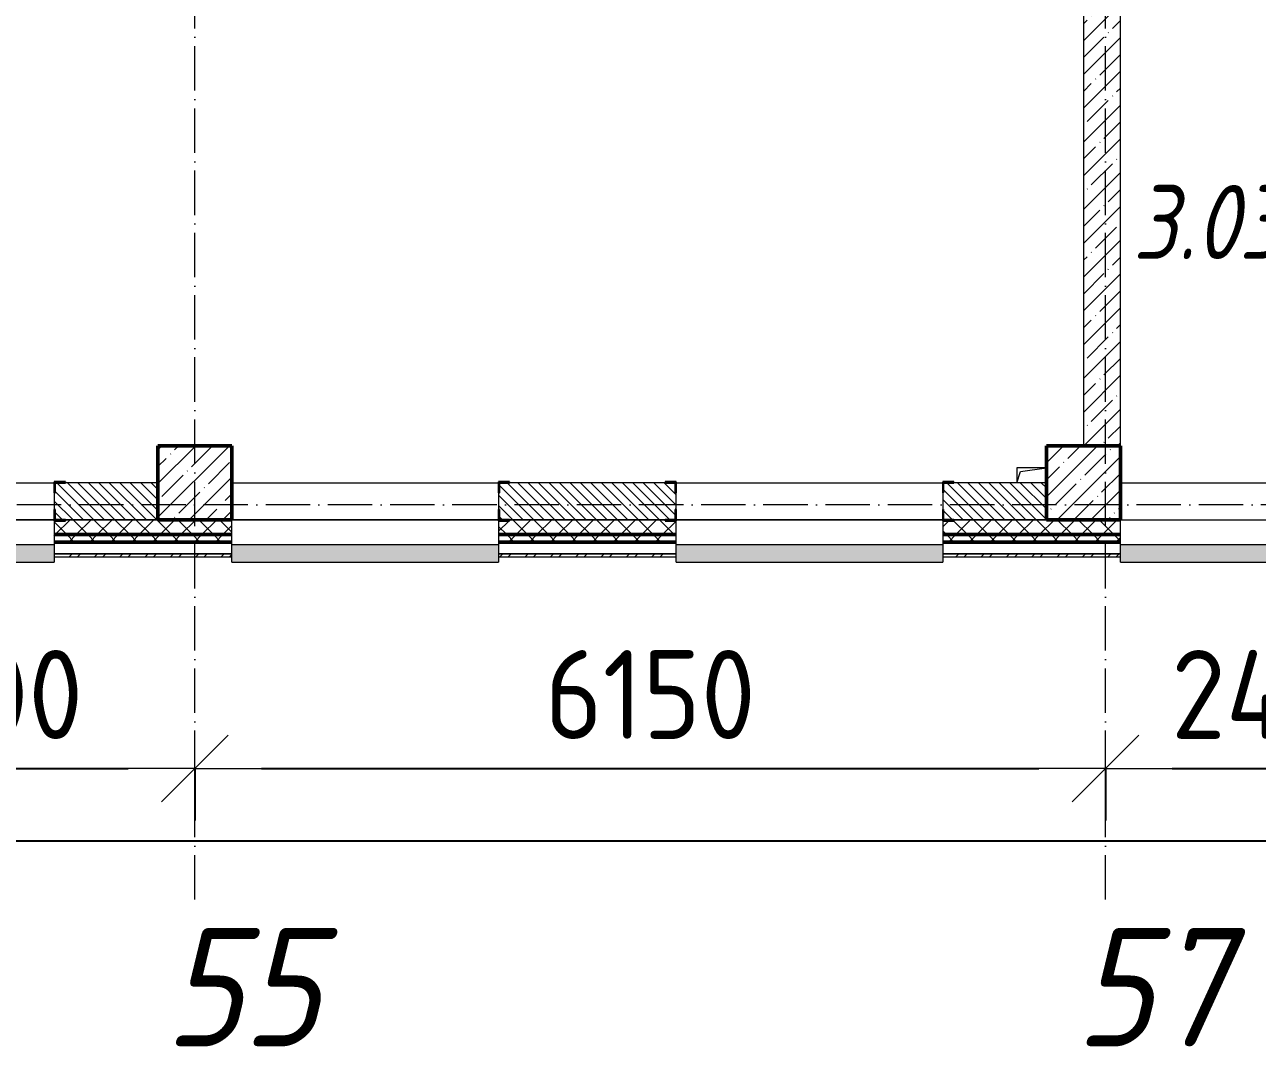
# Model space of a CAD drawing. Header units: millimetres. Extents: x 2294 to 908349, y -83289 to 219220.
# Drawn here: x 239584 to 247908, y 551 to 7449 of the extents above; entities that cross this region are included whole.
import ezdxf

# ---------------------------------------------------------------- set-up
doc = ezdxf.new("R2010")
doc.units = ezdxf.units.MM
doc.linetypes.add('50_200_ШТРИХ_1Т_ш5_п1_п1_', pattern=[700, 500, -100, 0, -100])
for name, color, linetype, lineweight in [('A-____-____-DIMS', 7, 'Continuous', 9), ('A-GENM-____-MCUT', 7, 'Continuous', 25), ('A-GENM-____-OTLN', 7, 'Continuous', 9), ('A-GENM-____-OTLN-1', 7, 'Continuous', 25), ('A-GLAZ-____-OTLN', 7, 'Continuous', 9), ('A-WALL-____-MCUT-1', 7, 'Continuous', 9), ('A-WALL-____-MCUT-2', 7, 'Continuous', 50), ('A-WALL-____-MCUT-3', 7, 'Continuous', 9), ('A-WALL-____-OTLN', 7, 'Continuous', 9), ('A-WALL-____-PATT-1', 7, 'Continuous', 9), ('A-WALL-FNSH-MCUT-1', 7, 'Continuous', 9), ('S-COLS-____-MCUT', 7, 'Continuous', 50), ('S-COLS-____-OTLN', 7, 'Continuous', 9), ('S-GRID-____-IDEN', 7, 'Continuous', 9), ('S-GRID-____-OTLN-1', 7, '50_200_ШТРИХ_1Т_ш5_п1_п1_', 9), ('Марки помещений', 7, 'Continuous', 9)]:
    doc.layers.add(name, color=color, linetype=linetype, lineweight=lineweight)
doc.layers.add('A-GLAZ-____-OTLN-1', color=7, linetype='Continuous', lineweight=9, true_color=0xc0c0c0)
doc.styles.add('ISOCPEUR_I', font='isocpeui.ttf', dxfattribs={"width": 0.9, "height": 2.5})
doc.styles.add('ISOCPEUR_I_2', font='isocpeui.ttf', dxfattribs={"width": 0.85, "height": 2.3})
doc.styles.add('СПДС', font='isocpeur.ttf', dxfattribs={"width": 0.9})
doc.dimstyles.new('Размера А3', dxfattribs={"dimtxt": 800, "dimasz": 450, "dimexe": 350, "dimexo": 100, "dimgap": 200, "dimtad": 1, "dimdec": 0, "dimrnd": 10, "dimzin": 0, "dimdsep": 46, "dimtxsty": 'СПДС', "dimblk": 'ARROWHEAD_6', "dimcen": 1, "dimclrd": 5, "dimclre": 5, "dimclrt": 5, "dimazin": 0, "dimtfac": 1, "dimtdec": 0, "dimtmove": 2, "dimatfit": 3, "dimfxl": 1, "dimtolj": 1, "dimtzin": 0, "dimarcsym": 0})
pattern_1 = [(45, (165583.51, 6025.28), (-70.71068, 70.71068), []), (135, (165583.51, 6025.28), (-70.71068, -70.71068), [])]
pattern_2 = [(135, (165583.507, 6025.276), (-35.35534, -35.35534), [])]

# ---------------------------------------------------------------- blocks, each defined once
blk = doc.blocks.new('ARROWHEAD_6')
at = {"color": 0, "linetype": 'Continuous'}
for p, q in [((-0.5, -0.5), (0.5, 0.5)), ((0, 0), (-1, 0))]:
    blk.add_line(p, q, dxfattribs=at)
blk = doc.blocks.new('*D2734')
at = {"layer": 'A-____-____-DIMS', "color": 0, "lineweight": -2, "transparency": 16777216}
for p, q in [((237733.5, 2432.8), (237733.5, 2076.8)), ((238183.5, 2426.8), (240283.5, 2426.8)), ((240733.5, 2432.8), (240733.5, 2076.8))]:
    blk.add_line(p, q, dxfattribs=at)
at = {"layer": 'Defpoints', "color": 0, "transparency": 16777216}
for p in [(237733.5, 2532.8), (240733.5, 2532.8), (240733.5, 2426.8)]:
    blk.add_point(p, dxfattribs=at)
at = {"layer": 'A-____-____-DIMS', "color": 0, "lineweight": -2, "transparency": 16777216, "xscale": 450, "yscale": 450, "zscale": 450, "rotation": 180}
blk.add_blockref('ARROWHEAD_6', (237733.5, 2426.8), dxfattribs=at)
at = {"layer": 'A-____-____-DIMS', "color": 0, "lineweight": -2, "transparency": 16777216, "xscale": 450, "yscale": 450, "zscale": 450}
blk.add_blockref('ARROWHEAD_6', (240733.5, 2426.8), dxfattribs=at)
at = {"layer": 'A-____-____-DIMS', "color": 0, "transparency": 16777216, "insert": (239233.5, 2926.8), "char_height": 600, "attachment_point": 5, "style": 'СПДС'}
blk.add_mtext('\\A1;3000', dxfattribs=at)
blk = doc.blocks.new('*D2735')
at = {"layer": 'A-____-____-DIMS', "color": 0, "lineweight": -2, "transparency": 16777216}
for p, q in [((240733.5, 2432.8), (240733.5, 2076.8)), ((241183.5, 2426.8), (246433.5, 2426.8)), ((246883.5, 2432.8), (246883.5, 2076.8))]:
    blk.add_line(p, q, dxfattribs=at)
at = {"layer": 'Defpoints', "color": 0, "transparency": 16777216}
for p in [(240733.5, 2532.8), (246883.5, 2532.8), (246883.5, 2426.8)]:
    blk.add_point(p, dxfattribs=at)
at = {"layer": 'A-____-____-DIMS', "color": 0, "lineweight": -2, "transparency": 16777216, "xscale": 450, "yscale": 450, "zscale": 450, "rotation": 180}
blk.add_blockref('ARROWHEAD_6', (240733.5, 2426.8), dxfattribs=at)
at = {"layer": 'A-____-____-DIMS', "color": 0, "lineweight": -2, "transparency": 16777216, "xscale": 450, "yscale": 450, "zscale": 450}
blk.add_blockref('ARROWHEAD_6', (246883.5, 2426.8), dxfattribs=at)
at = {"layer": 'A-____-____-DIMS', "color": 0, "transparency": 16777216, "insert": (243808.5, 2926.8), "char_height": 600, "attachment_point": 5, "style": 'СПДС'}
blk.add_mtext('\\A1;6150', dxfattribs=at)
blk = doc.blocks.new('*D2736')
at = {"layer": 'A-____-____-DIMS', "color": 0, "lineweight": -2, "transparency": 16777216}
for p, q in [((246883.5, 2432.8), (246883.5, 2076.8)), ((247333.5, 2426.8), (248833.5, 2426.8)), ((249283.5, 2432.8), (249283.5, 2076.8))]:
    blk.add_line(p, q, dxfattribs=at)
at = {"layer": 'Defpoints', "color": 0, "transparency": 16777216}
for p in [(246883.5, 2532.8), (249283.5, 2532.8), (249283.5, 2426.8)]:
    blk.add_point(p, dxfattribs=at)
at = {"layer": 'A-____-____-DIMS', "color": 0, "lineweight": -2, "transparency": 16777216, "xscale": 450, "yscale": 450, "zscale": 450, "rotation": 180}
blk.add_blockref('ARROWHEAD_6', (246883.5, 2426.8), dxfattribs=at)
at = {"layer": 'A-____-____-DIMS', "color": 0, "lineweight": -2, "transparency": 16777216, "xscale": 450, "yscale": 450, "zscale": 450}
blk.add_blockref('ARROWHEAD_6', (249283.5, 2426.8), dxfattribs=at)
at = {"layer": 'A-____-____-DIMS', "color": 0, "transparency": 16777216, "insert": (248083.5, 2926.8), "char_height": 600, "attachment_point": 5, "style": 'СПДС'}
blk.add_mtext('\\A1;2400', dxfattribs=at)
blk = doc.blocks.new('*D2741')
at = {"layer": 'A-____-____-DIMS', "color": 0, "lineweight": -2, "transparency": 16777216}
for p, q in [((163233.5, 1944.6), (163233.5, 1588.5)), ((163683.5, 1938.5), (266283.5, 1938.5)), ((266733.5, 1944.6), (266733.5, 1588.5))]:
    blk.add_line(p, q, dxfattribs=at)
at = {"layer": 'Defpoints', "color": 0, "transparency": 16777216}
for p in [(163233.5, 2044.6), (266733.5, 2044.6), (266733.5, 1938.5)]:
    blk.add_point(p, dxfattribs=at)
at = {"layer": 'A-____-____-DIMS', "color": 0, "lineweight": -2, "transparency": 16777216, "xscale": 450, "yscale": 450, "zscale": 450, "rotation": 180}
blk.add_blockref('ARROWHEAD_6', (163233.5, 1938.5), dxfattribs=at)
at = {"layer": 'A-____-____-DIMS', "color": 0, "lineweight": -2, "transparency": 16777216, "xscale": 450, "yscale": 450, "zscale": 450}
blk.add_blockref('ARROWHEAD_6', (266733.5, 1938.5), dxfattribs=at)
at = {"layer": 'A-____-____-DIMS', "color": 0, "transparency": 16777216, "insert": (214983.5, 2438.5), "char_height": 600, "attachment_point": 5, "style": 'СПДС'}
blk.add_mtext('\\A1;103500', dxfattribs=at)
blk = doc.blocks.new('BSC_Колонна _Прямоугольная - 500х500-V62-АР1_План отверстий 3 этажа в осях 1-64_А-ГГ')
at = {"layer": 'S-COLS-____-OTLN'}
h = blk.add_hatch(dxfattribs=at)
h.set_pattern_fill('FP_99', color=256, style=0, pattern_type=2)
h.set_pattern_definition([(45, (-75150, 1668.96), (-114.04925, 114.04925), []), (45, (-75035.95, 1668.96), (-114.04925, 114.04925), [201.613, -40.323, 3.353, -36.97])])
h.paths.add_polyline_path([(-250, -250), (250, -250), (250, 250), (-250, 250)], flags=0)
at = {"layer": 'S-COLS-____-MCUT'}
for p, q in [((250, 250), (-250, 250)), ((-250, 250), (-250, -250)), ((250, -250), (250, 250)), ((-250, -250), (250, -250))]:
    blk.add_line(p, q, dxfattribs=at)
blk = doc.blocks.new('BSC_Колонна _Прямоугольная - 500х500-V112-АР1_План отверстий 3 этажа в осях 1-64_А-ГГ')
at = {"layer": 'S-COLS-____-OTLN'}
h = blk.add_hatch(dxfattribs=at)
h.set_pattern_fill('FP_135', color=256, style=0, pattern_type=2)
h.set_pattern_definition([(45, (-81150, 1668.96), (-114.04925, 114.04925), []), (45, (-81035.95, 1668.96), (-114.04925, 114.04925), [201.613, -40.323, 3.353, -36.97])])
h.paths.add_polyline_path([(-250, -250), (250, -250), (250, 250), (-250, 250)], flags=0)
at = {"layer": 'S-COLS-____-MCUT'}
for p, q in [((250, 250), (-250, 250)), ((-250, 250), (-250, -250)), ((250, -250), (250, 250)), ((-250, -250), (250, -250))]:
    blk.add_line(p, q, dxfattribs=at)
blk = doc.blocks.new('Фахверк_СКБ_Уголок - 250_2700-27497298-АР1_План отверстий 3 этажа в осях 1-64_А-ГГ')
at = {"layer": 'A-GENM-____-MCUT'}
for p, q in [((200, 181), (125, 181)), ((125, 181), (125, 106)), ((131, 106), (131, 175)), ((131, 175), (200, 175)), ((200, 175), (200, 181)), ((125, 106), (131, 106)), ((131, -6), (125, -6)), ((125, -6), (125, -81)), ((125, -81), (200, -81)), ((131, -75), (131, -6)), ((200, -75), (131, -75)), ((200, -81), (200, -75))]:
    blk.add_line(p, q, dxfattribs=at)
blk = doc.blocks.new('AR_Отверстие прямоугольное _в плите_ - AR_Отверстие прямоугольное _в плите_-V177-АР1_План отверстий 3 этажа в осях 1-64_А-ГГ')
at = {"layer": 'A-GENM-____-OTLN'}
for p, q in [((100, 50), (-100, 50)), ((-100, 50), (-100, -50)), ((-100, -50), (-75, 25)), ((-75, 25), (100, 50))]:
    blk.add_line(p, q, dxfattribs=at)
blk = doc.blocks.new('Отлив_СКБ - Отлив витража_120_НВФ-31885687-АР1_План отверстий 3 этажа в осях 1-64_А-ГГ')
at = {"layer": 'A-GLAZ-____-OTLN-1'}
for points in [[(0, 0), (0, -2), (1800, -2), (1800, 0), (534.2, 0)], [(0, -2), (0, -120), (1800, -120), (1800, -2), (534.2, -2)]]:
    blk.add_hatch(color=256, dxfattribs=at).paths.add_polyline_path(points, flags=0)
at = {"layer": 'A-GLAZ-____-OTLN'}
for p, q in [((0, 0), (1800, 0)), ((1800, -2), (0, -2)), ((0, -120), (0, -83)), ((1800, -83), (1800, -120)), ((0, -120), (1800, -120))]:
    blk.add_line(p, q, dxfattribs=at)
blk = doc.blocks.new('Отлив_СКБ - Отлив витража_120_НВФ-V214-АР1_План отверстий 3 этажа в осях 1-64_А-ГГ')
at = {"layer": 'A-GLAZ-____-OTLN-1'}
for points in [[(0, -2), (1800, -2), (1800, 0), (0, 0)], [(730.8, -120), (1800, -120), (1800, -2), (0, -2), (0, -120)]]:
    blk.add_hatch(color=256, dxfattribs=at).paths.add_polyline_path(points, flags=0)
at = {"layer": 'A-GLAZ-____-OTLN'}
for p, q in [((0, 0), (1800, 0)), ((1800, -2), (0, -2)), ((0, -120), (0, -83)), ((1800, -63), (1800, -120)), ((0, -120), (1800, -120))]:
    blk.add_line(p, q, dxfattribs=at)
blk = doc.blocks.new('Отлив_СКБ - Отлив витража_120_НВФ-31885283-АР1_План отверстий 3 этажа в осях 1-64_А-ГГ')
at = {"layer": 'A-GLAZ-____-OTLN-1'}
for points in [[(656.2, -2), (1000, -2), (1000, 0), (0, 0), (0, -2)], [(656.2, -120), (1000, -120), (1000, -2), (0, -2), (0, -120)]]:
    blk.add_hatch(color=256, dxfattribs=at).paths.add_polyline_path(points, flags=0)
at = {"layer": 'A-GLAZ-____-OTLN'}
for p, q in [((0, 0), (1000, 0)), ((1000, -2), (0, -2)), ((0, -120), (0, -83)), ((1000, -83), (1000, -120)), ((0, -120), (1000, -120))]:
    blk.add_line(p, q, dxfattribs=at)
blk = doc.blocks.new('3floor')
at = {"layer": 'A-WALL-____-PATT-1'}
h = blk.add_hatch(dxfattribs=at)
h.set_pattern_fill('FP_38', color=256, style=0, pattern_type=2)
h.set_pattern_definition([(45, (165583.5, 6025.28), (-114.04925, 114.04925), []), (45, (165697.56, 6025.28), (-114.04925, 114.04925), [201.612, -40.322, 3.353, -36.97])])
h.paths.add_polyline_path([(246983.5, 4606.3), (246983.5, 11856.3), (246733.5, 11856.3), (246733.5, 4606.3), (246873.2, 4606.3)], flags=0)
h = blk.add_hatch(dxfattribs=at)
h.set_pattern_fill('FP_6', color=256, style=0, pattern_type=2)
h.set_pattern_definition(pattern_2)
h.paths.add_polyline_path([(239789.5, 4106.3), (240483.5, 4106.3), (240483.5, 4356.3), (239789.5, 4356.3), (239789.5, 4287.3), (239783.5, 4287.3), (239783.5, 4175.3), (239789.5, 4175.3)], flags=0)
h = blk.add_hatch(dxfattribs=at)
h.set_pattern_fill('FP_6', color=256, style=0, pattern_type=2)
h.set_pattern_definition(pattern_2)
h.paths.add_polyline_path([(245858.5, 4106.3), (246483.5, 4106.3), (246483.5, 4356.3), (245789.5, 4356.3), (245789.5, 4287.3), (245783.5, 4287.3), (245783.5, 4175.3), (245789.5, 4175.3), (245789.5, 4106.3)], flags=0)
h.paths.add_polyline_path([(242789.5, 4106.3), (243977.5, 4106.3), (243977.5, 4175.3), (243983.5, 4175.3), (243983.5, 4287.3), (243977.5, 4287.3), (243977.5, 4356.3), (242789.5, 4356.3), (242789.5, 4287.3), (242783.5, 4287.3), (242783.5, 4175.3), (242789.5, 4175.3), (242789.5, 4107.6)], flags=0)
h = blk.add_hatch(dxfattribs=at)
h.set_pattern_fill('FP_1', color=256, style=0, pattern_type=2)
h.set_pattern_definition(pattern_1)
h.paths.add_polyline_path([(266333.5, 4006.3), (266833.5, 4006.3), (266833.5, 4106.3), (257808.5, 4106.3), (257808.5, 4100.3), (257733.5, 4100.3), (257733.5, 4006.3), (266315.3, 4006.3)], flags=0)
h.paths.add_polyline_path([(254826.8, 4006.3), (255933.5, 4006.3), (255933.5, 4100.3), (255858.5, 4100.3), (255858.5, 4106.3), (247983.5, 4106.3), (247983.5, 4006.3), (254583.5, 4006.3)], flags=0)
h.paths.add_polyline_path([(246983.5, 4006.3), (246983.5, 4106.3), (245858.5, 4106.3), (245858.5, 4100.3), (245783.5, 4100.3), (245783.5, 4006.3), (246873.2, 4006.3)], flags=0)
h.paths.add_polyline_path([(243983.5, 4006.3), (243983.5, 4100.3), (243908.5, 4100.3), (243908.5, 4106.3), (242858.5, 4106.3), (242858.5, 4100.3), (242783.5, 4100.3), (242783.5, 4006.3), (243338.3, 4006.3)], flags=0)
h.paths.add_polyline_path([(240983.5, 4006.3), (240983.5, 4106.3), (239858.5, 4106.3), (239858.5, 4100.3), (239783.5, 4100.3), (239783.5, 4006.3), (239858.5, 4006.3)], flags=0)
h.paths.add_polyline_path([(236583.5, 4006.3), (237983.5, 4006.3), (237983.5, 4106.3), (236658.5, 4106.3), (236658.5, 4100.3), (236583.5, 4100.3)], flags=0)
h.paths.add_polyline_path([(234500.9, 4006.3), (234783.5, 4006.3), (234783.5, 4100.3), (234708.5, 4100.3), (234708.5, 4106.3), (233658.5, 4106.3), (233658.5, 4100.3), (233583.5, 4100.3), (233583.5, 4006.3), (233617.2, 4006.3)], flags=0)
h.paths.add_polyline_path([(231783.5, 4006.3), (231783.5, 4106.3), (230658.5, 4106.3), (230658.5, 4100.3), (230583.5, 4100.3), (230583.5, 4006.3), (230658.5, 4006.3)], flags=0)
h.paths.add_polyline_path([(228433.5, 4006.3), (228783.5, 4006.3), (228783.5, 4100.3), (228708.5, 4100.3), (228708.5, 4106.3), (227658.5, 4106.3), (227658.5, 4100.3), (227583.5, 4100.3), (227583.5, 4006.3), (228314.8, 4006.3)], flags=0)
h.paths.add_polyline_path([(225783.5, 4006.3), (225783.5, 4100.3), (225708.5, 4100.3), (225708.5, 4106.3), (224658.5, 4106.3), (224658.5, 4100.3), (224583.5, 4100.3), (224583.5, 4006.3), (225663.6, 4006.3)], flags=0)
h.paths.add_polyline_path([(222783.5, 4006.3), (222783.5, 4100.3), (222708.5, 4100.3), (222708.5, 4106.3), (221658.5, 4106.3), (221658.5, 4100.3), (221583.5, 4100.3), (221583.5, 4006.3), (222128.7, 4006.3)], flags=0)
h.paths.add_polyline_path([(218593.8, 4006.3), (219783.5, 4006.3), (219783.5, 4100.3), (219708.5, 4100.3), (219708.5, 4106.3), (218658.5, 4106.3), (218658.5, 4100.3), (218583.5, 4100.3), (218583.5, 4006.3), (218589.5, 4006.3)], flags=0)
h.paths.add_polyline_path([(215583.5, 4006.3), (216783.5, 4006.3), (216783.5, 4100.3), (216708.5, 4100.3), (216708.5, 4106.3), (215658.5, 4106.3), (215658.5, 4100.3), (215583.5, 4100.3)], flags=0)
h.paths.add_polyline_path([(210640.2, 4006.3), (210783.5, 4006.3), (210783.5, 4100.3), (210708.5, 4100.3), (210708.5, 4106.3), (209658.5, 4106.3), (209658.5, 4100.3), (209583.5, 4100.3), (209583.5, 4006.3), (210433.5, 4006.3)], flags=0)
h.paths.add_polyline_path([(207783.5, 4006.3), (207783.5, 4100.3), (207708.5, 4100.3), (207708.5, 4106.3), (206658.5, 4106.3), (206658.5, 4100.3), (206583.5, 4100.3), (206583.5, 4006.3), (207777.5, 4006.3)], flags=0)
h.paths.add_polyline_path([(204454, 4006.3), (204783.5, 4006.3), (204783.5, 4100.3), (204708.5, 4101), (204708.5, 4106.3), (203383.5, 4106.3), (203383.5, 4006.3)], flags=0)
h.paths.add_polyline_path([(200919.1, 4006.3), (201583.5, 4006.3), (201583.5, 4100.3), (201508.5, 4100.3), (201508.5, 4106.3), (200383.5, 4106.3), (200383.5, 4006.3)], flags=0)
h.paths.add_polyline_path([(198583.5, 4006.3), (198583.5, 4100.3), (198508.5, 4100.3), (198508.5, 4106.3), (197458.5, 4106.3), (197458.5, 4100.3), (197383.5, 4100.3), (197384.2, 4006.3), (198577.5, 4006.3)], flags=0)
h.paths.add_polyline_path([(195583.5, 4006.3), (195583.5, 4100.3), (195508.5, 4100.3), (195508.5, 4106.3), (194383.5, 4106.3), (194383.5, 4006.3), (194733, 4006.3)], flags=0)
h.paths.add_polyline_path([(192583.5, 4006.3), (192583.5, 4100.3), (192508.5, 4100.3), (192508.5, 4106.3), (191383.5, 4106.3), (191383.5, 4006.3), (192081.8, 4006.3)], flags=0)
h.paths.add_polyline_path([(189583.5, 4006.3), (189583.5, 4100.3), (189508.5, 4100.3), (189508.5, 4106.3), (188458.5, 4106.3), (188458.5, 4100.3), (188383.5, 4100.3), (188383.5, 4006.3), (188546.9, 4006.3)], flags=0)
h.paths.add_polyline_path([(179709.5, 4006.3), (180583.5, 4006.3), (180583.5, 4100.3), (180508.5, 4100.3), (180508.5, 4106.3), (179458.5, 4106.3), (179458.5, 4100.3), (179383.5, 4100.3), (179383.5, 4006.3)], flags=0)
h.paths.add_polyline_path([(177942.1, 4006.3), (178383.5, 4006.3), (178383.5, 4100.3), (178308.5, 4100.3), (178308.5, 4106.3), (173058.5, 4106.3), (173058.5, 4100.3), (172983.5, 4100.3), (172983.5, 4006.3), (176483.5, 4006.3)], flags=0)
h.paths.add_polyline_path([(170872.2, 4006.3), (171983.5, 4006.3), (171983.5, 4100.3), (171908.5, 4100.3), (171908.5, 4106.3), (163133.5, 4106.3), (163133.5, 4006.3), (169104.8, 4006.3)], flags=0)
h = blk.add_hatch(dxfattribs=at)
h.set_pattern_fill('FP_1', color=256, style=0, pattern_type=2)
h.set_pattern_definition(pattern_1)
h.paths.add_polyline_path([(266833.5, 3956.3), (266933.5, 3956.3), (266933.5, 4006.3), (257733.5, 4006.3), (257733.5, 3956.3), (266315.3, 3956.3)], flags=0)
h.paths.add_polyline_path([(254826.8, 3956.3), (255933.5, 3956.3), (255933.5, 4006.3), (247983.5, 4006.3), (247983.5, 3956.3), (253943, 3956.3)], flags=0)
h.paths.add_polyline_path([(246873.2, 3956.3), (246983.5, 3956.3), (246983.5, 4006.3), (245783.5, 4006.3), (245783.5, 3956.3), (245989.5, 3956.3)], flags=0)
h.paths.add_polyline_path([(242783.5, 3956.3), (243983.5, 3956.3), (243983.5, 4006.3), (242783.5, 4006.3)], flags=0)
h.paths.add_polyline_path([(239803.3, 3956.3), (240983.5, 3956.3), (240983.5, 4006.3), (239783.5, 4006.3), (239783.5, 3956.3)], flags=0)
h.paths.add_polyline_path([(237983.5, 3956.3), (237983.5, 4006.3), (236583.5, 4006.3), (236583.5, 3956.3), (237152.1, 3956.3)], flags=0)
h.paths.add_polyline_path([(234783.5, 3956.3), (234783.5, 4006.3), (233583.5, 4006.3), (233583.5, 3956.3), (234500.9, 3956.3)], flags=0)
h.paths.add_polyline_path([(231783.5, 3956.3), (231783.5, 4006.3), (230583.5, 4006.3), (230583.5, 3956.3)], flags=0)
h.paths.add_polyline_path([(228783.5, 3956.3), (228783.5, 4006.3), (227583.5, 4006.3), (227583.5, 3956.3), (228314.8, 3956.3)], flags=0)
h.paths.add_polyline_path([(224583.5, 3956.3), (225783.5, 3956.3), (225783.5, 4006.3), (224583.5, 4006.3)], flags=0)
h.paths.add_polyline_path([(221583.5, 3956.3), (222783.5, 3956.3), (222783.5, 4006.3), (221583.5, 4006.3)], flags=0)
h.paths.add_polyline_path([(218593.8, 3956.3), (219783.5, 3956.3), (219783.5, 4006.3), (218583.5, 4006.3), (218583.5, 3956.3)], flags=0)
h.paths.add_polyline_path([(216783.5, 3956.3), (216783.5, 4006.3), (215583.5, 4006.3), (215583.5, 3956.3), (215942.6, 3956.3)], flags=0)
h.paths.add_polyline_path([(210640.2, 3956.3), (210783.5, 3956.3), (210783.5, 4006.3), (209583.5, 4006.3), (209583.5, 3956.3), (209756.4, 3956.3)], flags=0)
h.paths.add_polyline_path([(207783.5, 3956.3), (207783.5, 4006.3), (206583.5, 4006.3), (206583.5, 3956.3), (207105.2, 3956.3)], flags=0)
h.paths.add_polyline_path([(204454, 3956.3), (204783.5, 3956.3), (204783.5, 4006.3), (203383.5, 4006.3), (203383.5, 3956.3)], flags=0)
h.paths.add_polyline_path([(201583.5, 3956.3), (201583.5, 4006.3), (200383.5, 4006.3), (200383.5, 3956.3), (200919.1, 3956.3)], flags=0)
h.paths.add_polyline_path([(198583.5, 3956.3), (198583.5, 4006.3), (197383.5, 4006.3), (197384.2, 3956.3)], flags=0)
h.paths.add_polyline_path([(195583.5, 3956.3), (195583.5, 4006.3), (194383.5, 4006.3), (194383.5, 3956.3), (194733, 3956.3)], flags=0)
h.paths.add_polyline_path([(192583.5, 3956.3), (192583.5, 4006.3), (191383.5, 4006.3), (191383.5, 3956.3), (192081.8, 3956.3)], flags=0)
h.paths.add_polyline_path([(188546.9, 3956.3), (189583.5, 3956.3), (189583.5, 4006.3), (188383.5, 4006.3), (188383.5, 3956.3)], flags=0)
h.paths.add_polyline_path([(179383.5, 3956.3), (180583.5, 3956.3), (180583.5, 4006.3), (179383.5, 4006.3)], flags=0)
h.paths.add_polyline_path([(178383.5, 3956.3), (178383.5, 4006.3), (172983.5, 4006.3), (172983.5, 3956.3), (177942.1, 3956.3)], flags=0)
h.paths.add_polyline_path([(171756, 3956.3), (171983.5, 3956.3), (171983.5, 4006.3), (163033.5, 4006.3), (163033.5, 3956.3), (170872.2, 3956.3)], flags=0)
h = blk.add_hatch(dxfattribs=at)
h.set_pattern_fill('FP_3', color=256, style=0, pattern_type=2)
h.set_pattern_definition([(45, (165583.51, 6025.28), (-85.53659, 85.53659), []), (45, (165640.53, 6025.28), (-85.53659, 85.53659), [])])
h.paths.add_polyline_path([(267063.5, 3856.3), (267063.5, 3876.3), (257733.5, 3876.3), (257733.5, 3856.3), (266315.3, 3856.3)], flags=0)
h.paths.add_polyline_path([(254826.8, 3856.3), (255933.5, 3856.3), (255933.5, 3876.3), (247983.5, 3876.3), (247983.5, 3856.3), (253943, 3856.3)], flags=0)
h.paths.add_polyline_path([(245989.5, 3856.3), (246983.5, 3856.3), (246983.5, 3876.3), (245783.5, 3876.3), (245783.5, 3856.3)], flags=0)
h.paths.add_polyline_path([(243983.5, 3856.3), (243983.5, 3876.3), (242784.5, 3876.3), (242784.5, 3856.3), (243338.3, 3856.3)], flags=0)
h.paths.add_polyline_path([(239803.3, 3856.3), (240983.5, 3856.3), (240983.5, 3876.3), (239783.5, 3876.3), (239783.5, 3856.3)], flags=0)
h.paths.add_polyline_path([(237468.5, 3856.3), (237983.5, 3856.3), (237983.5, 3876.3), (237468.5, 3876.3)], flags=0)
at = {"layer": 'A-WALL-____-MCUT-1'}
for p, q in [((246733.5, 12106.3), (246733.5, 4606.3)), ((246983.5, 4606.3), (246983.5, 11856.3))]:
    blk.add_line(p, q, dxfattribs=at)
at = {"layer": 'A-WALL-____-MCUT-2'}
for p, q in [((239783.5, 4006.3), (240983.5, 4006.3)), ((242783.5, 4006.3), (243983.5, 4006.3)), ((245783.5, 4006.3), (246983.5, 4006.3)), ((239783.5, 3956.3), (240983.5, 3956.3)), ((242783.5, 3956.3), (243983.5, 3956.3)), ((245783.5, 3956.3), (246983.5, 3956.3))]:
    blk.add_line(p, q, dxfattribs=at)
at = {"layer": 'A-WALL-____-MCUT-3'}
for p, q in [((240483.5, 4356.3), (239858.5, 4356.3)), ((243908.5, 4356.3), (242858.5, 4356.3)), ((246483.5, 4356.3), (245858.5, 4356.3)), ((239783.5, 4287.3), (239783.5, 4175.3)), ((242783.5, 4287.3), (242783.5, 4175.3)), ((243983.5, 4175.3), (243983.5, 4287.3)), ((245783.5, 4287.3), (245783.5, 4175.3)), ((239783.5, 4100.3), (239783.5, 3876.3)), ((240483.5, 4106.3), (239858.5, 4106.3)), ((239858.5, 4106.3), (240483.5, 4106.3)), ((240983.5, 3876.3), (240983.5, 4106.3)), ((242783.5, 4100.3), (242783.5, 3876.3)), ((243908.5, 4106.3), (242858.5, 4106.3)), ((242858.5, 4106.3), (243908.5, 4106.3)), ((243983.5, 3876.3), (243983.5, 4100.3)), ((245783.5, 4100.3), (245783.5, 3876.3)), ((246483.5, 4106.3), (245858.5, 4106.3)), ((245858.5, 4106.3), (246483.5, 4106.3)), ((246983.5, 3876.3), (246983.5, 4106.3)), ((239783.5, 3876.3), (240983.5, 3876.3)), ((242783.5, 3876.3), (243983.5, 3876.3)), ((245783.5, 3876.3), (246983.5, 3876.3))]:
    blk.add_line(p, q, dxfattribs=at)
at = {"layer": 'A-WALL-____-OTLN'}
for p, q in [((237983.5, 4356.3), (239783.5, 4356.3)), ((240983.5, 4356.3), (242783.5, 4356.3)), ((243983.5, 4356.3), (245783.5, 4356.3)), ((246983.5, 4356.3), (247983.5, 4356.3)), ((237983.5, 4106.3), (239783.5, 4106.3)), ((239783.5, 4106.3), (237983.5, 4106.3)), ((240983.5, 4106.3), (242783.5, 4106.3)), ((242783.5, 4106.3), (240983.5, 4106.3)), ((243983.5, 4106.3), (245783.5, 4106.3)), ((245783.5, 4106.3), (243983.5, 4106.3)), ((246983.5, 4106.3), (247983.5, 4106.3))]:
    blk.add_line(p, q, dxfattribs=at)
at = {"layer": 'A-WALL-FNSH-MCUT-1'}
for p, q in [((240983.5, 3876.3), (239783.5, 3876.3)), ((239783.5, 3876.3), (239783.5, 3856.3)), ((239783.5, 3856.3), (240983.5, 3856.3)), ((240983.5, 3856.3), (240983.5, 3876.3)), ((243983.5, 3876.3), (242784.5, 3876.3)), ((242784.5, 3876.3), (242784.5, 3856.3)), ((242784.5, 3856.3), (243983.5, 3856.3)), ((243983.5, 3856.3), (243983.5, 3876.3)), ((246983.5, 3876.3), (245783.5, 3876.3)), ((245783.5, 3876.3), (245783.5, 3856.3)), ((245783.5, 3856.3), (246983.5, 3856.3)), ((246983.5, 3856.3), (246983.5, 3876.3))]:
    blk.add_line(p, q, dxfattribs=at)
at = {"layer": 'A-GENM-____-OTLN'}
blk.add_blockref('AR_Отверстие прямоугольное _в плите_ - AR_Отверстие прямоугольное _в плите_-V177-АР1_План отверстий 3 этажа в осях 1-64_А-ГГ', (246383.5, 4406.3), dxfattribs=at)
at = {"layer": 'A-GENM-____-OTLN-1'}
for p in [(239658.5, 4181.3), (242658.5, 4181.3), (245658.5, 4181.3)]:
    blk.add_blockref('Фахверк_СКБ_Уголок - 250_2700-27497298-АР1_План отверстий 3 этажа в осях 1-64_А-ГГ', p, dxfattribs=at)
at = {"layer": 'A-GENM-____-OTLN-1', "rotation": 180}
blk.add_blockref('Фахверк_СКБ_Уголок - 250_2700-27497298-АР1_План отверстий 3 этажа в осях 1-64_А-ГГ', (244108.5, 4281.3), dxfattribs=at)
at = {"layer": 'A-GLAZ-____-OTLN'}
for name, p in [('Отлив_СКБ - Отлив витража_120_НВФ-31885687-АР1_План отверстий 3 этажа в осях 1-64_А-ГГ', (237983.5, 3939.3)), ('Отлив_СКБ - Отлив витража_120_НВФ-V214-АР1_План отверстий 3 этажа в осях 1-64_А-ГГ', (240983.5, 3939.3)), ('Отлив_СКБ - Отлив витража_120_НВФ-31885687-АР1_План отверстий 3 этажа в осях 1-64_А-ГГ', (243983.5, 3939.3)), ('Отлив_СКБ - Отлив витража_120_НВФ-31885283-АР1_План отверстий 3 этажа в осях 1-64_А-ГГ', (246983.5, 3939.3))]:
    blk.add_blockref(name, p, dxfattribs=at)
at = {"layer": 'S-COLS-____-OTLN'}
for name, p in [('BSC_Колонна _Прямоугольная - 500х500-V62-АР1_План отверстий 3 этажа в осях 1-64_А-ГГ', (240733.5, 4356.3)), ('BSC_Колонна _Прямоугольная - 500х500-V112-АР1_План отверстий 3 этажа в осях 1-64_А-ГГ', (246733.5, 4356.3))]:
    blk.add_blockref(name, p, dxfattribs=at)
at = {"layer": 'Марки помещений', "insert": (247067, 6366.9), "char_height": 500, "width": 817.721, "attachment_point": 1, "style": 'ISOCPEUR_I_2'}
blk.add_mtext('3.034', dxfattribs=at)
blk = doc.blocks.new('3osi')
at = {"layer": 'S-GRID-____-OTLN-1', "color": 251, "ltscale": 0.6, "true_color": 0x636466}
for p, q in [((240733.5, 1542.7), (240733.5, 16175.8)), ((246883.5, 1542.7), (246883.5, 12560.3)), ((269657.9, 4206.3), (160914.7, 4206.3))]:
    blk.add_line(p, q, dxfattribs=at)
at = {"layer": 'S-GRID-____-IDEN', "char_height": 800, "width": 404.05, "attachment_point": 1, "style": 'ISOCPEUR_I'}
for s, insert in [('55', (240528.6, 1351.4)), ('57', (246678.6, 1351.4))]:
    blk.add_mtext(s, dxfattribs=dict(at, insert=insert))
at = {"layer": 'A-____-____-DIMS'}
for base, p1, p2, picture, middle in [((240733.5, 2426.8), (237733.5, 2532.8), (240733.5, 2532.8), '*D2734', (239233.5, 2926.8)), ((246883.5, 2426.8), (240733.5, 2532.8), (246883.5, 2532.8), '*D2735', (243808.5, 2926.8)), ((249283.5, 2426.8), (246883.5, 2532.8), (249283.5, 2532.8), '*D2736', (248083.5, 2926.8)), ((266733.5, 1938.5), (163233.5, 2044.6), (266733.5, 2044.6), '*D2741', (214983.5, 2438.5))]:
    dim = blk.add_linear_dim(base=base, p1=p1, p2=p2, dimstyle='Размера А3', override={"dimtxt": 600, "dimclrd": 0, "dimclre": 0, "dimclrt": 0}, dxfattribs=at)
    dim.commit()
    dim.dimension.update_dxf_attribs({"geometry": picture, "text_midpoint": middle})

msp = doc.modelspace()

# ---------------------------------------------------------------- block references
for name in ['3osi', '3floor']:
    msp.add_blockref(name, (0, 0))

doc.saveas('drawing.dxf')
